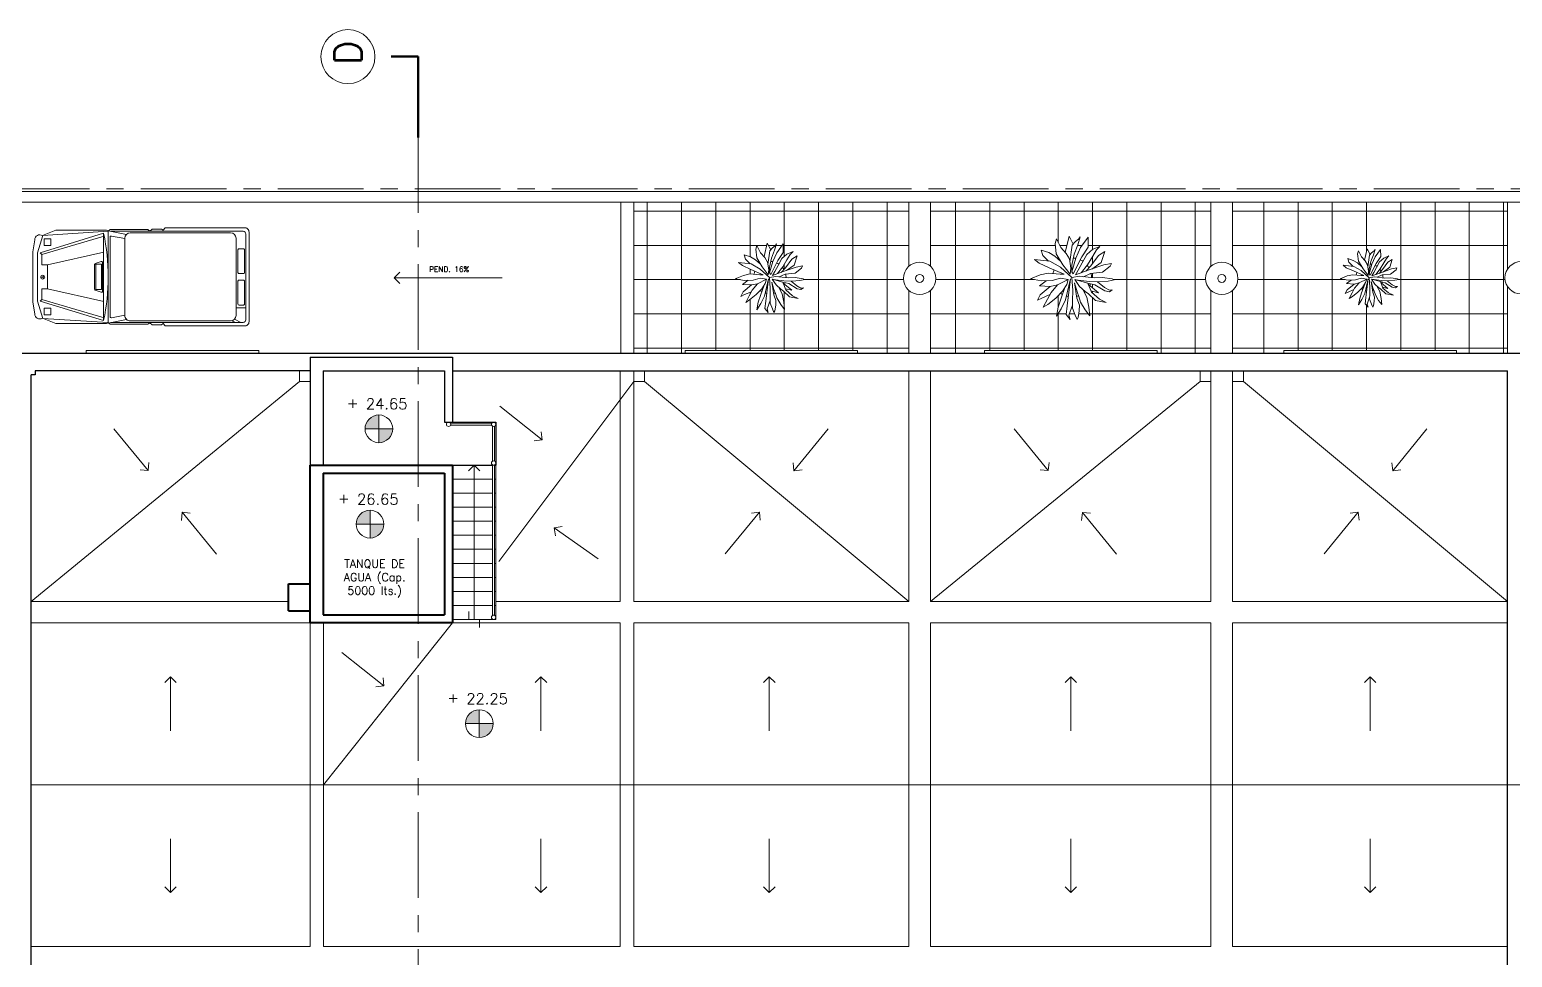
# Model space of a CAD drawing. Extents: x 1018 to 1366, y -109 to 186.
# Drawn here: x 1233.79 to 1261.27, y 68.08 to 85.28 of the extents above; entities that cross this region are included whole.
import ezdxf

# ---------------------------------------------------------------- set-up
doc = ezdxf.new("R2010")
doc.units = 0
doc.header["$LTSCALE"] = 0.5
doc.linetypes.add('CENTER', pattern=[50.8, 31.75, -6.35, 6.35, -6.35])
doc.layers.get('0').update_dxf_attribs({"linetype": 'CONTINUOUS'})
for name, color, linetype, lineweight in [('Detalles .05', 243, 'CONTINUOUS', 5), ('Detalles 01', 8, 'CONTINUOUS', 9), ('Muros corte', 7, 'CONTINUOUS', 40), ('Muros vista', 253, 'CONTINUOUS', 25), ('Pisos', 252, 'CONTINUOUS', 18), ('Punta 01', 6, 'CONTINUOUS', 9), ('Punta 015', 64, 'CONTINUOUS', 13), ('Punta 02', 11, 'CONTINUOUS', 20), ('Punta 03', 171, 'CONTINUOUS', 30), ('Punta 05', 52, 'CONTINUOUS', 50), ('Tratamiento pisos', 251, 'CONTINUOUS', 9), ('Vidrios', 147, 'CONTINUOUS', 13)]:
    doc.layers.add(name, color=color, linetype=linetype, lineweight=lineweight)
doc.styles.add('Texto 1 mm', font='simplex.shx', dxfattribs={"height": 0.1})
doc.styles.add('Texto 1.5 mm', font='simplex.shx', dxfattribs={"height": 0.15})
doc.styles.add('Texto 2 mm', font='simplex.shx', dxfattribs={"height": 0.2})
doc.styles.add('Texto 5 mm', font='simplex.shx', dxfattribs={"height": 0.5})
pattern_1 = [(0, (0, 0), (0, 0.635), []), (90, (0, 0), (-0.635, 4e-17), [])]

# ---------------------------------------------------------------- blocks, each defined once
blk = doc.blocks.new('A$C30F00F99')
for p, q in [((0.065, 1.448), (0.065, 3.9)), ((1.704, 3.95), (0.115, 3.95)), ((1.754, 1.448), (1.754, 3.9)), ((0.093, 3.668), (0.093, 1.807)), ((1.626, 3.768), (0.193, 3.768)), ((1.726, 3.668), (1.726, 1.807)), ((0.122, 1.736), (0.054, 1.395)), ((0.198, 1.707), (0.152, 1.458)), ((1.626, 1.707), (0.193, 1.707)), ((1.621, 1.707), (1.667, 1.458)), ((1.697, 1.736), (1.765, 1.395)), ((1.765, 1.395), (0.056, 1.399)), ((1.647, 1.435), (0.172, 1.435)), ((0.495, 0.168), (0.152, 1.323)), ((1.144, 1.274), (0.676, 1.274)), ((0.676, 1.274), (0.676, 1.166)), ((0.676, 1.166), (1.144, 1.166)), ((1.134, 0.274), (1.367, 1.319)), ((1.144, 1.166), (1.144, 1.274)), ((1.326, 0.168), (1.669, 1.323)), ((1.72, 1.313), (1.36, 0.134)), ((0.33, 0.336), (0.205, 0.336)), ((0.205, 0.336), (0.205, 0.209)), ((0.33, 0.209), (0.33, 0.336)), ((1.489, 0.209), (1.489, 0.336)), ((1.489, 0.336), (1.614, 0.336)), ((1.614, 0.336), (1.614, 0.209)), ((0.205, 0.209), (0.33, 0.209)), ((1.134, 0.274), (0.687, 0.274)), ((0.915, 0.184), (0.885, 0.206)), ((0.915, 0.184), (0.944, 0.206)), ((0.915, 0.148), (0.915, 0.184)), ((1.134, 0.168), (1.134, 0.274)), ((1.326, 0.168), (1.134, 0.168)), ((1.36, 0.134), (1.326, 0.168)), ((1.614, 0.209), (1.489, 0.209))]:
    blk.add_line(p, q)
for points in [[(0, 3.918), (0, 2.454), (0.044, 2.417), (0.023, 2.383), (0.023, 2.211), (0.06, 2.172), (0.031, 2.135), (0.031, 1.436), (0.058, 1.402), (0.043, 1.368), (0.043, 0.425), (0.145, 0.177, 0.590762), (0.221, 0.036), (0.448, 0), (1.372, 0), (1.598, 0.036, 0.590762), (1.675, 0.177), (1.776, 0.425), (1.776, 1.368), (1.762, 1.402), (1.789, 1.436), (1.789, 2.135), (1.76, 2.172), (1.796, 2.211), (1.796, 2.383), (1.775, 2.417), (1.819, 2.454), (1.819, 3.918, 0.468554), (1.737, 4.009), (0.082, 4.009, 0.468554)], [(0.387, 3.906, -0.414214), (0.407, 3.926), (0.83, 3.926, -0.414214), (0.85, 3.906), (0.85, 3.823, -0.414214), (0.83, 3.803), (0.407, 3.803, -0.414214), (0.387, 3.823)], [(1.432, 3.906, 0.414214), (1.412, 3.926), (0.99, 3.926, 0.414214), (0.97, 3.906), (0.97, 3.823, 0.414214), (0.99, 3.803), (1.412, 3.803, 0.414214), (1.432, 3.823)], [(0.645, 1.295), (0.841, 1.295), (0.98, 1.295), (1.176, 1.295, -0.515671), (1.195, 1.269), (1.157, 1.159, -0.319548), (1.138, 1.145), (0.962, 1.145), (0.859, 1.145), (0.683, 1.145, -0.319548), (0.664, 1.159), (0.626, 1.269, -0.515671)]]:
    blk.add_lwpolyline(points, format="xyb", close=True)
for points in [[(1.485, 3.768), (1.485, 3.95)], [(1.695, 3.74), (1.754, 3.855)], [(1.754, 3.688), (1.754, 3.756), (1.723, 3.692)], [(1.754, 2.412), (1.775, 2.417)], [(0.064, 1.395), (0.141, 0.189), (0.461, 0.086)], [(1.757, 1.395), (1.68, 0.189), (1.36, 0.086)], [(0.101, 1.313), (0.461, 0.134), (0.495, 0.168), (0.687, 0.168), (0.687, 0.274), (0.454, 1.319)], [(1.72, 1.313), (0.101, 1.313)], [(1.36, 0.086), (0.461, 0.086)]]:
    blk.add_lwpolyline(points)
blk.add_lwpolyline([(1.72, 1.313, 0.103517), (0.101, 1.313, -1.887166)], format="xyb")
blk.add_circle((0.915, 0.184), 0.0367)
for centre, radius, start, end in [((0.115, 3.9), 0.05, 90, 180), ((1.704, 3.9), 0.05, 0, 90), ((0.193, 3.668), 0.1, 90, 180), ((1.626, 3.668), 0.1, 0, 90), ((0.193, 1.807), 0.1, 180, 270), ((1.626, 1.807), 0.1, 270, 0), ((0.172, 1.455), 0.02, 169.5085, 270), ((1.647, 1.455), 0.02, 270, 10.4915)]:
    blk.add_arc(centre, radius, start, end)
blk = doc.blocks.new('Planta 1')
for p, q in [((-0.233, 0.595), (-0.254, 0.525)), ((-0.254, 0.525), (-0.236, 0.364)), ((-0.166, 0.461), (-0.233, 0.595)), ((-0.084, 0.372), (-0.166, 0.461)), ((-0.039, 0.64), (-0.099, 0.388)), ((0.024, 0.515), (-0.039, 0.64)), ((-0.027, 0.244), (0.009, 0.498)), ((0.009, 0.498), (0.057, 0.553)), ((0.097, 0.506), (0.041, 0.362)), ((0.057, 0.553), (0.113, 0.595)), ((0.063, 0.299), (0.137, 0.461)), ((0.132, 0.627), (0.097, 0.506)), ((0.113, 0.595), (0.132, 0.627)), ((0.137, 0.461), (0.254, 0.622)), ((0.257, 0.466), (0.156, 0.317)), ((0.254, 0.622), (0.257, 0.466)), ((0.438, 0.481), (0.326, 0.436)), ((0.387, 0.426), (0.438, 0.481)), ((-0.337, 0.252), (-0.574, 0.277)), ((-0.574, 0.277), (-0.502, 0.222)), ((-0.35, 0.384), (-0.47, 0.424)), ((-0.47, 0.424), (-0.446, 0.342)), ((-0.446, 0.342), (-0.358, 0.254)), ((-0.259, 0.329), (-0.35, 0.384)), ((-0.172, 0.158), (-0.337, 0.252)), ((-0.164, 0.246), (-0.259, 0.329)), ((-0.236, 0.364), (-0.134, 0.198)), ((-0.033, 0.287), (-0.084, 0.372)), ((-0.012, 0.145), (-0.033, 0.287)), ((0.041, 0.362), (0.004, 0.193)), ((0.004, 0.087), (0.063, 0.299)), ((0.156, 0.317), (0.026, 0.055)), ((0.233, 0.354), (0.164, 0.225)), ((0.326, 0.436), (0.233, 0.354)), ((0.246, 0.198), (0.326, 0.329)), ((0.416, 0.342), (0.297, 0.18)), ((0.315, 0.131), (0.456, 0.232)), ((0.326, 0.329), (0.387, 0.426)), ((0.512, 0.401), (0.416, 0.342)), ((0.456, 0.232), (0.512, 0.401)), ((-0.483, 0.039), (-0.637, -0.021)), ((-0.502, 0.222), (-0.345, 0.15)), ((-0.361, 0.068), (-0.483, 0.039)), ((-0.177, 0.051), (-0.361, 0.068)), ((-0.345, 0.15), (-0.116, 0.05)), ((-0.116, 0.05), (-0.177, 0.051)), ((0.002, 0.002), (-0.172, 0.158)), ((-0.134, 0.198), (-0.021, 0.051)), ((-0.021, 0.051), (-0.012, 0.145)), ((0.002, 0.002), (0.121, 0.019)), ((0.017, -0.2), (0.002, 0.002)), ((0.004, 0.193), (0.004, 0.087)), ((0.026, 0.055), (0.004, 0.087)), ((0.102, 0.113), (0.058, 0.039)), ((0.257, 0.111), (0.058, 0.039)), ((0.164, 0.225), (0.102, 0.113)), ((0.121, 0.019), (0.347, -0.006)), ((0.149, 0.072), (0.246, 0.198)), ((0.182, 0.012), (0.291, 0.061)), ((0.297, 0.18), (0.22, 0.096)), ((0.496, 0.195), (0.257, 0.111)), ((0.291, 0.061), (0.475, 0.081)), ((0.475, 0.081), (0.597, 0.173)), ((0.616, 0.217), (0.496, 0.195)), ((0.597, 0.173), (0.616, 0.217)), ((-0.637, -0.021), (-0.464, -0.053)), ((-0.394, -0.051), (-0.496, -0.128)), ((-0.496, -0.128), (-0.331, -0.138)), ((-0.331, -0.138), (-0.486, -0.267)), ((-0.464, -0.053), (-0.302, -0.048)), ((-0.331, -0.138), (-0.22, -0.115)), ((-0.22, -0.115), (-0.318, -0.232)), ((-0.302, -0.048), (-0.172, -0.011)), ((-0.246, -0.317), (-0.142, -0.212)), ((-0.053, -0.03), (-0.22, -0.115)), ((-0.172, -0.011), (-0.053, -0.03)), ((-0.097, -0.141), (-0.164, -0.334)), ((-0.142, -0.212), (-0.076, -0.108)), ((-0.092, -0.346), (-0.019, -0.022)), ((-0.076, -0.108), (-0.053, -0.03)), ((-0.068, -0.438), (-0.019, -0.022)), ((0.015, -0.354), (0.017, -0.2)), ((0.043, -0.084), (0.081, -0.319)), ((0.084, -0.22), (0.043, -0.084)), ((0.051, -0.031), (0.249, -0.086)), ((0.124, -0.138), (0.051, -0.031)), ((0.27, -0.061), (0.062, -0.034)), ((0.11, -0.294), (0.084, -0.22)), ((0.209, -0.215), (0.124, -0.138)), ((0.174, -0.184), (0.238, -0.304)), ((0.259, -0.254), (0.209, -0.215)), ((0.249, -0.086), (0.307, -0.227)), ((0.358, -0.113), (0.249, -0.086)), ((0.257, -0.103), (0.416, -0.237)), ((0.414, -0.066), (0.27, -0.061)), ((0.416, -0.237), (0.299, -0.208)), ((0.307, -0.227), (0.43, -0.336)), ((0.347, -0.006), (0.48, -0.001)), ((0.512, -0.207), (0.358, -0.113)), ((0.401, -0.065), (0.507, -0.153)), ((0.566, -0.056), (0.414, -0.066)), ((0.48, -0.001), (0.627, -0.023)), ((0.507, -0.153), (0.584, -0.195)), ((0.584, -0.222), (0.512, -0.207)), ((0.659, -0.036), (0.566, -0.056)), ((0.584, -0.195), (0.629, -0.192)), ((0.629, -0.192), (0.584, -0.222)), ((0.627, -0.023), (0.659, -0.036)), ((-0.486, -0.267), (-0.528, -0.349)), ((-0.528, -0.349), (-0.462, -0.317)), ((-0.462, -0.317), (-0.334, -0.262)), ((-0.374, -0.336), (-0.438, -0.461)), ((-0.438, -0.461), (-0.369, -0.416)), ((-0.318, -0.232), (-0.374, -0.336)), ((-0.369, -0.416), (-0.246, -0.317)), ((-0.206, -0.458), (-0.233, -0.6)), ((-0.164, -0.334), (-0.206, -0.458)), ((-0.161, -0.483), (-0.092, -0.346)), ((-0.086, -0.572), (-0.068, -0.438)), ((0.013, -0.425), (-0.041, -0.58)), ((0.012, -0.475), (0.015, -0.354)), ((0.081, -0.319), (0.121, -0.428)), ((0.14, -0.379), (0.11, -0.294)), ((0.121, -0.428), (0.116, -0.515)), ((0.209, -0.5), (0.14, -0.379)), ((0.238, -0.304), (0.265, -0.456)), ((0.371, -0.356), (0.259, -0.254)), ((0.265, -0.456), (0.281, -0.59)), ((0.536, -0.386), (0.371, -0.356)), ((0.43, -0.336), (0.536, -0.386)), ((-0.233, -0.6), (-0.161, -0.483)), ((-0.023, -0.649), (-0.086, -0.572)), ((-0.041, -0.58), (-0.023, -0.649)), ((0.057, -0.582), (0.012, -0.475)), ((0.084, -0.649), (0.057, -0.582)), ((0.1, -0.617), (0.084, -0.649)), ((0.116, -0.515), (0.1, -0.617)), ((0.281, -0.59), (0.209, -0.5))]:
    blk.add_line(p, q)
at = {"layer": 'Detalles .05'}
for start, end in [(125.0386, 125.0807), (79.6774, 86.207), (55.7777, 65.1238), (157.2574, 168.4231), (29.6412, 39.1255), (359.4429, 11.7162), (309.5647, 313.1025), (335.4998, 341.0401), (233.5733, 240.8096), (253.2847, 258.683), (283.2227, 289.1148)]:
    blk.add_arc((0.008, 0.001), 0.3, start, end, dxfattribs=at)

msp = doc.modelspace()

# ---------------------------------------------------------------- hatches: boundary and pattern name
at = {"layer": 'Tratamiento pisos'}
h = msp.add_hatch(dxfattribs=at)
h.set_pattern_fill('NET,_O', color=256, scale=0.2)
h.set_pattern_definition(pattern_1)
h.paths.add_polyline_path([(1250.486, 82.08), (1250.486, 80.892, -0.213018), (1250.585, 80.668, -0.213018), (1250.486, 80.445), (1250.486, 79.28), (1251.486, 79.28), (1251.486, 79.33), (1254.686, 79.33), (1254.686, 79.28), (1255.686, 79.28), (1255.686, 80.445, -0.213422), (1255.586, 80.668, -0.213422), (1255.686, 80.892), (1255.686, 82.08)])
h.paths.add_polyline_path([(1252.414, 81.018), (1252.672, 80.99), (1252.567, 81.095), (1252.538, 81.194), (1252.682, 81.146), (1252.791, 81.08), (1252.904, 80.981, -0.000184), (1252.905, 80.981), (1252.819, 81.122), (1252.797, 81.316), (1252.822, 81.399), (1252.902, 81.238), (1252.983, 81.15), (1253.056, 81.453), (1253.13, 81.303), (1253.17, 81.348), (1253.238, 81.399), (1253.26, 81.438), (1253.218, 81.292), (1253.151, 81.119), (1253.135, 81.046, -0.028499), (1253.176, 81.041), (1253.177, 81.044), (1253.266, 81.238), (1253.407, 81.432), (1253.41, 81.244), (1253.289, 81.065), (1253.263, 81.013, -0.040803), (1253.314, 80.984), (1253.381, 81.11), (1253.493, 81.208), (1253.627, 81.262), (1253.566, 81.196), (1253.493, 81.08), (1253.397, 80.922), (1253.391, 80.914, -0.041407), (1253.424, 80.865), (1253.458, 80.901), (1253.602, 81.095), (1253.717, 81.167), (1253.649, 80.964), (1253.48, 80.843), (1253.697, 80.919), (1253.841, 80.946), (1253.819, 80.892), (1253.672, 80.782), (1253.464, 80.76, -0.053604), (1253.471, 80.683), (1253.519, 80.678), (1253.678, 80.684), (1253.854, 80.657), (1253.892, 80.642), (1253.78, 80.618), (1253.598, 80.606), (1253.583, 80.607), (1253.71, 80.502), (1253.803, 80.451), (1253.857, 80.454), (1253.803, 80.419), (1253.717, 80.436), (1253.531, 80.55), (1253.452, 80.57, -0.024179), (1253.439, 80.537), (1253.602, 80.401), (1253.461, 80.436), (1253.471, 80.413), (1253.618, 80.281), (1253.745, 80.222), (1253.547, 80.258), (1253.413, 80.38), (1253.357, 80.424, -0.015438), (1253.341, 80.409), (1253.388, 80.32), (1253.42, 80.138), (1253.439, 79.977), (1253.353, 80.085), (1253.269, 80.231), (1253.234, 80.332), (1253.229, 80.346, -0.025715), (1253.194, 80.336), (1253.199, 80.302), (1253.247, 80.171), (1253.241, 80.067), (1253.222, 79.945), (1253.202, 79.906), (1253.17, 79.986), (1253.116, 80.115), (1253.118, 80.175), (1253.052, 79.989), (1253.075, 79.906), (1252.998, 79.998), (1253.02, 80.159), (1253.041, 80.334, -0.023559), (1253.008, 80.342), (1252.992, 80.27), (1252.909, 80.106), (1252.822, 79.966), (1252.854, 80.135), (1252.905, 80.284), (1252.936, 80.372, -0.031585), (1252.898, 80.397), (1252.806, 80.305), (1252.66, 80.186), (1252.576, 80.132), (1252.653, 80.281), (1252.701, 80.371), (1252.548, 80.305), (1252.468, 80.267), (1252.519, 80.365), (1252.704, 80.52), (1252.506, 80.532), (1252.629, 80.624), (1252.545, 80.621), (1252.337, 80.66), (1252.522, 80.732), (1252.669, 80.767), (1252.759, 80.759, -0.048758), (1252.779, 80.826), (1252.688, 80.866), (1252.5, 80.952)], flags=16)
h.paths.add_polyline_path([(1244.986, 82.08), (1244.986, 79.28), (1245.936, 79.28), (1245.936, 79.33), (1249.136, 79.33), (1249.136, 79.28), (1250.086, 79.28), (1250.086, 80.444, -0.213826), (1249.985, 80.668, -0.213826), (1250.086, 80.892), (1250.086, 82.08)])
h.paths.add_polyline_path([(1248.012, 81.085), (1247.956, 80.916), (1247.815, 80.815), (1247.996, 80.879), (1248.116, 80.901), (1248.097, 80.857), (1247.975, 80.765), (1247.801, 80.746, -0.053604), (1247.808, 80.682), (1247.847, 80.678), (1247.98, 80.683), (1248.126, 80.66), (1248.158, 80.648), (1248.065, 80.628), (1247.913, 80.618), (1247.9, 80.619), (1248.007, 80.531), (1248.084, 80.489), (1248.129, 80.492), (1248.084, 80.462), (1248.012, 80.477), (1247.858, 80.571), (1247.791, 80.588, -0.024179), (1247.781, 80.561), (1247.916, 80.447), (1247.799, 80.476), (1247.807, 80.457), (1247.929, 80.347), (1248.036, 80.298), (1247.871, 80.328), (1247.759, 80.429), (1247.713, 80.466, -0.015438), (1247.699, 80.454), (1247.738, 80.38), (1247.764, 80.228), (1247.78, 80.094), (1247.709, 80.184), (1247.639, 80.305), (1247.61, 80.39), (1247.606, 80.402, -0.025715), (1247.576, 80.393), (1247.581, 80.365), (1247.621, 80.256), (1247.615, 80.169), (1247.599, 80.067), (1247.583, 80.035), (1247.557, 80.102), (1247.512, 80.208), (1247.513, 80.259), (1247.458, 80.104), (1247.477, 80.035), (1247.413, 80.111), (1247.432, 80.246), (1247.449, 80.391, -0.023559), (1247.421, 80.398), (1247.408, 80.338), (1247.339, 80.201), (1247.267, 80.084), (1247.293, 80.226), (1247.336, 80.35), (1247.361, 80.423, -0.031585), (1247.329, 80.444), (1247.253, 80.367), (1247.131, 80.268), (1247.062, 80.223), (1247.126, 80.347), (1247.166, 80.422), (1247.038, 80.367), (1246.971, 80.335), (1247.014, 80.417), (1247.168, 80.546), (1247.003, 80.556), (1247.106, 80.633), (1247.035, 80.631), (1246.862, 80.663), (1247.017, 80.723), (1247.139, 80.752), (1247.214, 80.745, -0.048758), (1247.231, 80.801), (1247.155, 80.834), (1246.998, 80.906), (1246.926, 80.961), (1247.142, 80.938), (1247.054, 81.026), (1247.03, 81.108), (1247.15, 81.068), (1247.24, 81.013), (1247.335, 80.931, -0.000184), (1247.335, 80.931), (1247.264, 81.048), (1247.246, 81.209), (1247.267, 81.279), (1247.333, 81.145), (1247.401, 81.071), (1247.461, 81.324), (1247.523, 81.198), (1247.557, 81.237), (1247.613, 81.279), (1247.631, 81.311), (1247.597, 81.189), (1247.541, 81.045), (1247.527, 80.984, -0.028499), (1247.561, 80.98), (1247.562, 80.983), (1247.637, 81.145), (1247.754, 81.306), (1247.756, 81.15), (1247.655, 81.001), (1247.634, 80.957, -0.040803), (1247.676, 80.933), (1247.733, 81.038), (1247.826, 81.12), (1247.937, 81.165), (1247.887, 81.11), (1247.826, 81.013), (1247.746, 80.881), (1247.74, 80.874, -0.041407), (1247.768, 80.833), (1247.796, 80.864), (1247.916, 81.026)], flags=16)
h = msp.add_hatch(dxfattribs=at)
h.set_pattern_fill('NET,_O', color=256, scale=0.2)
h.set_pattern_definition(pattern_1)
h.paths.add_polyline_path([(1256.086, 82.08), (1256.086, 80.892, -0.213422), (1256.186, 80.668, -0.213422), (1256.086, 80.445), (1256.086, 79.28), (1257.036, 79.28), (1257.036, 79.33), (1260.236, 79.33), (1260.236, 79.28), (1261.186, 79.28), (1261.186, 80.514, -0.147477), (1261.136, 80.68, -0.147477), (1261.186, 80.846), (1261.186, 82.08)])
h.paths.add_polyline_path([(1259.135, 80.863), (1259.119, 80.825), (1259.016, 80.748), (1258.871, 80.732, -0.053604), (1258.876, 80.679), (1258.909, 80.675), (1259.021, 80.679), (1259.144, 80.66), (1259.171, 80.65), (1259.092, 80.633), (1258.965, 80.625), (1258.954, 80.625), (1259.043, 80.552), (1259.108, 80.516), (1259.146, 80.519), (1259.108, 80.494), (1259.048, 80.506), (1258.918, 80.585), (1258.862, 80.599, -0.024179), (1258.853, 80.577), (1258.967, 80.481), (1258.869, 80.505), (1258.876, 80.489), (1258.978, 80.398), (1259.068, 80.356), (1258.929, 80.381), (1258.835, 80.466), (1258.796, 80.497, -0.015438), (1258.785, 80.487), (1258.817, 80.425), (1258.84, 80.297), (1258.853, 80.185), (1258.793, 80.26), (1258.735, 80.362), (1258.71, 80.433), (1258.707, 80.443, -0.025715), (1258.682, 80.436), (1258.686, 80.412), (1258.719, 80.32), (1258.715, 80.247), (1258.701, 80.162), (1258.688, 80.135), (1258.665, 80.191), (1258.627, 80.281), (1258.628, 80.323), (1258.583, 80.193), (1258.598, 80.135), (1258.545, 80.199), (1258.56, 80.312), (1258.575, 80.434, -0.023559), (1258.552, 80.44), (1258.54, 80.389), (1258.482, 80.274), (1258.422, 80.176), (1258.444, 80.295), (1258.48, 80.4), (1258.501, 80.461, -0.031585), (1258.474, 80.478), (1258.411, 80.414), (1258.308, 80.331), (1258.25, 80.293), (1258.303, 80.398), (1258.337, 80.46), (1258.229, 80.414), (1258.174, 80.387), (1258.209, 80.456), (1258.339, 80.564), (1258.2, 80.573), (1258.287, 80.637), (1258.227, 80.635), (1258.082, 80.663), (1258.212, 80.713), (1258.314, 80.738), (1258.377, 80.732, -0.048758), (1258.392, 80.779), (1258.328, 80.807), (1258.196, 80.867), (1258.136, 80.913), (1258.317, 80.894), (1258.243, 80.967), (1258.223, 81.036), (1258.323, 81.003), (1258.399, 80.957), (1258.479, 80.887, -0.000184), (1258.479, 80.887), (1258.42, 80.986), (1258.404, 81.122), (1258.422, 81.18), (1258.478, 81.067), (1258.534, 81.006), (1258.585, 81.217), (1258.637, 81.112), (1258.665, 81.144), (1258.712, 81.18), (1258.728, 81.207), (1258.699, 81.105), (1258.652, 80.984), (1258.641, 80.933, -0.028499), (1258.669, 80.929), (1258.67, 80.932), (1258.732, 81.067), (1258.831, 81.203), (1258.833, 81.071), (1258.748, 80.946), (1258.73, 80.91, -0.040803), (1258.766, 80.89), (1258.813, 80.978), (1258.891, 81.046), (1258.985, 81.084), (1258.943, 81.038), (1258.891, 80.957), (1258.824, 80.846), (1258.82, 80.84, -0.041407), (1258.843, 80.806), (1258.867, 80.832), (1258.967, 80.967), (1259.048, 81.017), (1259.001, 80.875), (1258.882, 80.79), (1259.034, 80.844)], flags=16)
at = {"layer": 'Vidrios', "linetype": 'Continuous'}
h = msp.add_hatch(color=256, dxfattribs=at)
h.paths.add_polyline_path([(1240.26, 78.136, 0.414214), (1240.003, 77.879), (1240.26, 77.879)])
h.paths.add_polyline_path([(1240.516, 77.879), (1240.26, 77.879), (1240.26, 77.623, 0.414214)])
h = msp.add_hatch(color=256, dxfattribs=at)
h.paths.add_polyline_path([(1240.096, 76.369, 0.414214), (1239.839, 76.112), (1240.096, 76.112)])
h.paths.add_polyline_path([(1240.352, 76.112), (1240.096, 76.112), (1240.096, 75.856, 0.414214)])
h = msp.add_hatch(color=256, dxfattribs=at)
h.paths.add_polyline_path([(1242.122, 72.669, 0.414214), (1241.866, 72.413), (1242.122, 72.413)])
h.paths.add_polyline_path([(1242.379, 72.413), (1242.122, 72.413), (1242.122, 72.156, 0.414214)])

# ---------------------------------------------------------------- linework, layer by layer
at = {"layer": 'Detalles 01', "linetype": 'CENTER', "ltscale": 0.1}
for p, q in [((1240.986, 66.642), (1240.986, 83.28)), ((1225.686, 82.33), (1267.736, 82.33)), ((1261.186, 71.28), (1268.707, 71.28))]:
    msp.add_line(p, q, dxfattribs=at)
at = {"layer": 'Detalles 01'}
for p, q in [((1240.544, 80.68), (1240.65, 80.786)), ((1240.544, 80.68), (1242.544, 80.68)), ((1240.544, 80.68), (1240.65, 80.574)), ((1234.836, 79.33), (1238.036, 79.33)), ((1234.836, 79.33), (1234.836, 79.28)), ((1238.036, 79.33), (1238.036, 79.28)), ((1245.936, 79.33), (1249.136, 79.33)), ((1245.936, 79.33), (1245.936, 79.28)), ((1249.136, 79.33), (1249.136, 79.28)), ((1251.486, 79.33), (1254.686, 79.33)), ((1251.486, 79.33), (1251.486, 79.28)), ((1254.686, 79.33), (1254.686, 79.28)), ((1257.036, 79.33), (1260.236, 79.33)), ((1257.036, 79.33), (1257.036, 79.28)), ((1260.236, 79.33), (1260.236, 79.28)), ((1243.287, 77.676), (1242.505, 78.299)), ((1235.981, 77.104), (1235.348, 77.878)), ((1242.351, 77.985), (1241.585, 77.985)), ((1242.351, 77.945), (1241.585, 77.945)), ((1242.366, 77.93), (1242.366, 77.28)), ((1242.406, 77.93), (1242.406, 77.28)), ((1243.287, 77.676), (1243.27, 77.825)), ((1247.955, 77.102), (1248.589, 77.876)), ((1252.67, 77.105), (1252.036, 77.879)), ((1259.055, 77.102), (1259.689, 77.876)), ((1243.287, 77.676), (1243.138, 77.659)), ((1235.981, 77.104), (1235.996, 77.254)), ((1247.955, 77.102), (1247.94, 77.251)), ((1252.67, 77.105), (1252.685, 77.254)), ((1259.055, 77.102), (1259.04, 77.251)), ((1235.981, 77.104), (1235.832, 77.119)), ((1241.92, 77.099), (1242.026, 77.205)), ((1242.026, 74.345), (1242.026, 77.205)), ((1242.132, 77.099), (1242.026, 77.205)), ((1242.366, 77.21), (1242.366, 74.42)), ((1242.406, 77.21), (1242.406, 74.42)), ((1247.955, 77.102), (1248.105, 77.117)), ((1252.67, 77.105), (1252.52, 77.12)), ((1259.055, 77.102), (1259.205, 77.117)), ((1236.615, 76.331), (1236.6, 76.182)), ((1236.615, 76.331), (1237.249, 75.557)), ((1236.615, 76.331), (1236.764, 76.316)), ((1247.316, 76.333), (1246.682, 75.56)), ((1247.316, 76.333), (1247.167, 76.318)), ((1247.316, 76.333), (1247.331, 76.184)), ((1253.302, 76.33), (1253.287, 76.181)), ((1253.302, 76.33), (1253.935, 75.556)), ((1253.302, 76.33), (1253.451, 76.315)), ((1258.416, 76.333), (1257.782, 75.56)), ((1258.416, 76.333), (1258.267, 76.318)), ((1258.416, 76.333), (1258.431, 76.184)), ((1243.51, 76.045), (1243.658, 76.07)), ((1243.51, 76.045), (1244.326, 75.468)), ((1243.51, 76.045), (1243.535, 75.897)), ((1241.926, 74.345), (1241.926, 74.495)), ((1242.126, 74.195), (1242.126, 74.345)), ((1240.354, 73.112), (1239.572, 73.735)), ((1236.398, 73.28), (1236.292, 73.174)), ((1236.398, 73.28), (1236.398, 72.28)), ((1236.398, 73.28), (1236.504, 73.174)), ((1240.354, 73.112), (1240.338, 73.261)), ((1243.265, 73.28), (1243.159, 73.174)), ((1243.265, 73.28), (1243.265, 72.28)), ((1243.265, 73.28), (1243.371, 73.174)), ((1247.498, 73.28), (1247.392, 73.174)), ((1247.498, 73.28), (1247.498, 72.28)), ((1247.498, 73.28), (1247.604, 73.174)), ((1253.086, 73.28), (1252.98, 73.174)), ((1253.086, 73.28), (1253.086, 72.28)), ((1253.086, 73.28), (1253.192, 73.174)), ((1258.636, 73.28), (1258.53, 73.174)), ((1258.636, 73.28), (1258.636, 72.28)), ((1258.636, 73.28), (1258.742, 73.174)), ((1240.354, 73.112), (1240.205, 73.095)), ((1236.398, 69.28), (1236.398, 70.28)), ((1243.265, 69.28), (1243.265, 70.28)), ((1247.498, 69.28), (1247.498, 70.28)), ((1253.086, 69.28), (1253.086, 70.28)), ((1258.636, 69.28), (1258.636, 70.28)), ((1236.398, 69.28), (1236.292, 69.386)), ((1236.398, 69.28), (1236.504, 69.386)), ((1243.265, 69.28), (1243.159, 69.386)), ((1243.265, 69.28), (1243.371, 69.386)), ((1247.498, 69.28), (1247.392, 69.386)), ((1247.498, 69.28), (1247.604, 69.386)), ((1253.086, 69.28), (1252.98, 69.386)), ((1253.086, 69.28), (1253.192, 69.386)), ((1258.636, 69.28), (1258.53, 69.386)), ((1258.636, 69.28), (1258.742, 69.386))]:
    msp.add_line(p, q, dxfattribs=at)
for centre, radius in [((1250.285, 80.668), 0.3), ((1255.886, 80.668), 0.3), ((1261.436, 80.68), 0.3), ((1250.285, 80.668), 0.075), ((1255.886, 80.668), 0.075), ((1241.551, 77.965), 0.04), ((1242.386, 77.965), 0.04), ((1242.386, 77.245), 0.04), ((1242.386, 74.385), 0.04)]:
    msp.add_circle(centre, radius, dxfattribs=at)
at = {"layer": 'Muros corte'}
for p, q in [((1238.986, 74.28), (1238.986, 77.205)), ((1238.986, 77.205), (1241.626, 77.205)), ((1239.226, 77.055), (1239.226, 74.43)), ((1239.226, 77.055), (1241.476, 77.055)), ((1241.476, 77.055), (1241.476, 74.43)), ((1241.626, 77.205), (1241.626, 74.28)), ((1238.586, 75.005), (1238.986, 75.005)), ((1238.586, 74.505), (1238.586, 75.005)), ((1238.586, 74.505), (1238.986, 74.505)), ((1241.626, 74.28), (1238.986, 74.28)), ((1239.226, 74.43), (1241.476, 74.43))]:
    msp.add_line(p, q, dxfattribs=at)
at = {"layer": 'Muros vista'}
for p, q in [((1233.486, 79.28), (1261.686, 79.28)), ((1238.986, 78.955), (1233.886, 78.955)), ((1233.886, 78.955), (1233.886, 78.88)), ((1241.626, 78.955), (1261.186, 78.955)), ((1261.186, 63.605), (1261.186, 78.955)), ((1233.811, 63.68), (1233.811, 78.88)), ((1233.886, 78.88), (1233.811, 78.88))]:
    msp.add_line(p, q, dxfattribs=at)
at = {"layer": 'Pisos'}
for p, q in [((1242.426, 77.205), (1242.426, 74.345)), ((1241.626, 76.945), (1242.366, 76.945)), ((1242.406, 76.945), (1242.426, 76.945)), ((1241.626, 76.685), (1242.366, 76.685)), ((1241.626, 76.425), (1242.366, 76.425)), ((1242.406, 76.685), (1242.426, 76.685)), ((1242.406, 76.425), (1242.426, 76.425)), ((1241.626, 76.165), (1242.366, 76.165)), ((1242.406, 76.165), (1242.426, 76.165)), ((1241.626, 75.905), (1242.366, 75.905)), ((1242.406, 75.905), (1242.426, 75.905)), ((1241.626, 75.645), (1242.366, 75.645)), ((1242.406, 75.645), (1242.426, 75.645)), ((1241.626, 75.385), (1242.366, 75.385)), ((1242.406, 75.385), (1242.426, 75.385)), ((1241.626, 75.125), (1242.366, 75.125)), ((1242.406, 75.125), (1242.426, 75.125)), ((1241.626, 74.865), (1242.366, 74.865)), ((1242.406, 74.865), (1242.426, 74.865)), ((1241.626, 74.605), (1242.366, 74.605)), ((1242.406, 74.605), (1242.426, 74.605)), ((1241.626, 74.345), (1242.426, 74.345))]:
    msp.add_line(p, q, dxfattribs=at)
at = {"layer": 'Punta 01'}
for p, q in [((1225.686, 82.28), (1267.686, 82.28)), ((1225.686, 82.08), (1267.486, 82.08)), ((1244.746, 82.08), (1244.746, 79.28)), ((1244.986, 82.08), (1244.986, 79.28))]:
    msp.add_line(p, q, dxfattribs=at)
at = {"layer": 'Punta 01', "linetype": 'Continuous'}
for p, q in [((1239.699, 78.345), (1239.849, 78.345)), ((1239.774, 78.27), (1239.774, 78.42)), ((1239.535, 76.578), (1239.685, 76.578)), ((1239.61, 76.503), (1239.61, 76.653)), ((1241.561, 72.879), (1241.711, 72.879)), ((1241.636, 72.804), (1241.636, 72.954))]:
    msp.add_line(p, q, dxfattribs=at)
at = {"layer": 'Punta 015', "linetype": 'Continuous'}
for p, q in [((1240.26, 78.136), (1240.26, 77.623)), ((1240.003, 77.879), (1240.516, 77.879)), ((1240.096, 76.369), (1240.096, 75.856)), ((1239.839, 76.112), (1240.352, 76.112)), ((1242.122, 72.669), (1242.122, 72.156)), ((1241.866, 72.413), (1242.379, 72.413))]:
    msp.add_line(p, q, dxfattribs=at)
for centre in [(1240.26, 77.879), (1240.096, 76.112), (1242.122, 72.413)]:
    msp.add_circle(centre, 0.257, dxfattribs=at)
at = {"layer": 'Punta 02'}
for points in [[(1238.786, 78.955), (1238.986, 78.955), (1238.986, 78.755), (1238.786, 78.755), (1238.786, 78.955)], [(1244.986, 78.955), (1245.186, 78.955), (1245.186, 78.755), (1244.986, 78.755), (1244.986, 78.955)], [(1255.486, 78.955), (1255.686, 78.955), (1255.686, 78.755), (1255.486, 78.755), (1255.486, 78.955)], [(1256.086, 78.955), (1256.286, 78.955), (1256.286, 78.755), (1256.086, 78.755), (1256.086, 78.955)]]:
    msp.add_lwpolyline(points, dxfattribs=at)
msp.add_circle((1239.686, 84.78), 0.5, dxfattribs=at)
at = {"layer": 'Punta 03'}
for p, q in [((1238.986, 79.205), (1241.626, 79.205)), ((1238.986, 79.205), (1238.986, 77.205)), ((1241.626, 79.205), (1241.626, 78.005)), ((1239.226, 78.955), (1241.476, 78.955)), ((1239.226, 78.955), (1239.226, 77.205)), ((1241.476, 78.955), (1241.476, 78.005)), ((1241.476, 78.005), (1241.626, 78.005)), ((1241.626, 78.005), (1242.426, 78.005)), ((1242.426, 78.005), (1242.426, 77.205)), ((1241.626, 77.205), (1242.366, 77.205)), ((1242.406, 77.205), (1242.426, 77.205))]:
    msp.add_line(p, q, dxfattribs=at)
at = {"layer": 'Punta 05'}
for p, q in [((1240.986, 84.78), (1240.486, 84.78)), ((1240.986, 83.28), (1240.986, 84.78))]:
    msp.add_line(p, q, dxfattribs=at)
at = {"layer": 'Tratamiento pisos'}
for p, q in [((1250.086, 82.08), (1250.086, 80.892)), ((1250.486, 82.08), (1250.486, 80.892)), ((1255.686, 82.08), (1255.686, 80.892)), ((1256.086, 82.08), (1256.086, 80.892)), ((1261.186, 82.08), (1261.186, 80.846)), ((1250.086, 80.444), (1250.086, 79.28)), ((1250.486, 80.445), (1250.486, 79.28)), ((1255.686, 80.445), (1255.686, 79.28)), ((1256.086, 80.445), (1256.086, 79.28)), ((1261.186, 80.514), (1261.186, 79.28)), ((1244.736, 74.68), (1244.736, 78.955)), ((1244.986, 74.68), (1244.986, 78.955)), ((1250.086, 74.68), (1250.086, 78.955)), ((1250.486, 74.68), (1250.486, 78.955)), ((1255.686, 74.68), (1255.686, 78.955)), ((1256.086, 74.68), (1256.086, 78.955)), ((1238.786, 78.755), (1233.811, 74.68)), ((1244.986, 78.755), (1242.481, 75.419)), ((1245.186, 78.755), (1250.086, 74.68)), ((1250.486, 74.68), (1255.486, 78.755)), ((1256.286, 78.755), (1261.186, 74.68)), ((1233.811, 74.68), (1238.586, 74.68)), ((1242.426, 74.68), (1244.736, 74.68)), ((1244.986, 74.68), (1250.086, 74.68)), ((1250.486, 74.68), (1255.686, 74.68)), ((1256.086, 74.68), (1261.186, 74.68)), ((1233.811, 74.28), (1238.986, 74.28)), ((1238.986, 68.28), (1238.986, 74.28)), ((1239.236, 68.28), (1239.236, 74.28)), ((1239.236, 71.28), (1241.626, 74.28)), ((1241.626, 74.28), (1244.736, 74.28)), ((1244.736, 68.28), (1244.736, 74.28)), ((1244.986, 68.28), (1244.986, 74.28)), ((1244.986, 74.28), (1250.086, 74.28)), ((1250.086, 68.28), (1250.086, 74.28)), ((1250.486, 74.28), (1255.686, 74.28)), ((1250.486, 68.28), (1250.486, 74.28)), ((1255.686, 68.28), (1255.686, 74.28)), ((1256.086, 74.28), (1261.186, 74.28)), ((1256.086, 68.28), (1256.086, 74.28)), ((1233.811, 71.28), (1261.186, 71.28)), ((1233.811, 68.28), (1238.986, 68.28)), ((1239.236, 68.28), (1244.736, 68.28)), ((1244.986, 68.28), (1250.086, 68.28)), ((1250.486, 68.28), (1255.686, 68.28)), ((1256.086, 68.28), (1261.186, 68.28))]:
    msp.add_line(p, q, dxfattribs=at)

# ---------------------------------------------------------------- block references
at = {"layer": 'Detalles .05', "linetype": 'Continuous', "rotation": 270}
msp.add_blockref('A$C30F00F99', (1233.844, 81.606), dxfattribs=at)
at = {"layer": 'Detalles .05'}
for p, xscale, yscale, zscale in [((1253.102, 80.685), 1.2, 1.2, 1.2), ((1258.617, 80.68), 0.84, 0.84, 0.84)]:
    msp.add_blockref('Planta 1', p, dxfattribs=dict(at, xscale=xscale, yscale=yscale, zscale=zscale))
msp.add_blockref('Planta 1', (1247.5, 80.684), dxfattribs=at)

# ---------------------------------------------------------------- texts
at = {"layer": 'Punta 01', "insert": (1241.191, 80.888), "char_height": 0.1, "width": 0.8276, "attachment_point": 1, "style": 'Texto 1 mm'}
msp.add_mtext('PEND. 16%', dxfattribs=at)
at = {"layer": 'Punta 015', "linetype": 'Continuous', "char_height": 0.2, "attachment_point": 5, "style": 'Texto 2 mm'}
for s, insert in [('24.65', (1240.404, 78.342)), ('26.65', (1240.24, 76.575)), ('22.25', (1242.266, 72.875))]:
    msp.add_mtext(s, dxfattribs=dict(at, insert=insert))
at = {"layer": 'Punta 015', "insert": (1240.181, 75.454), "char_height": 0.15, "width": 1.4513, "attachment_point": 2, "style": 'Texto 1.5 mm'}
msp.add_mtext('TANQUE DE AGUA (Cap. 5000 lts.)', dxfattribs=at)
at = {"layer": 'Punta 05', "insert": (1239.937, 84.631), "char_height": 0.5, "width": 0.3999, "attachment_point": 7, "rotation": 90, "style": 'Texto 5 mm'}
msp.add_mtext('D', dxfattribs=at)

doc.saveas('drawing.dxf')
